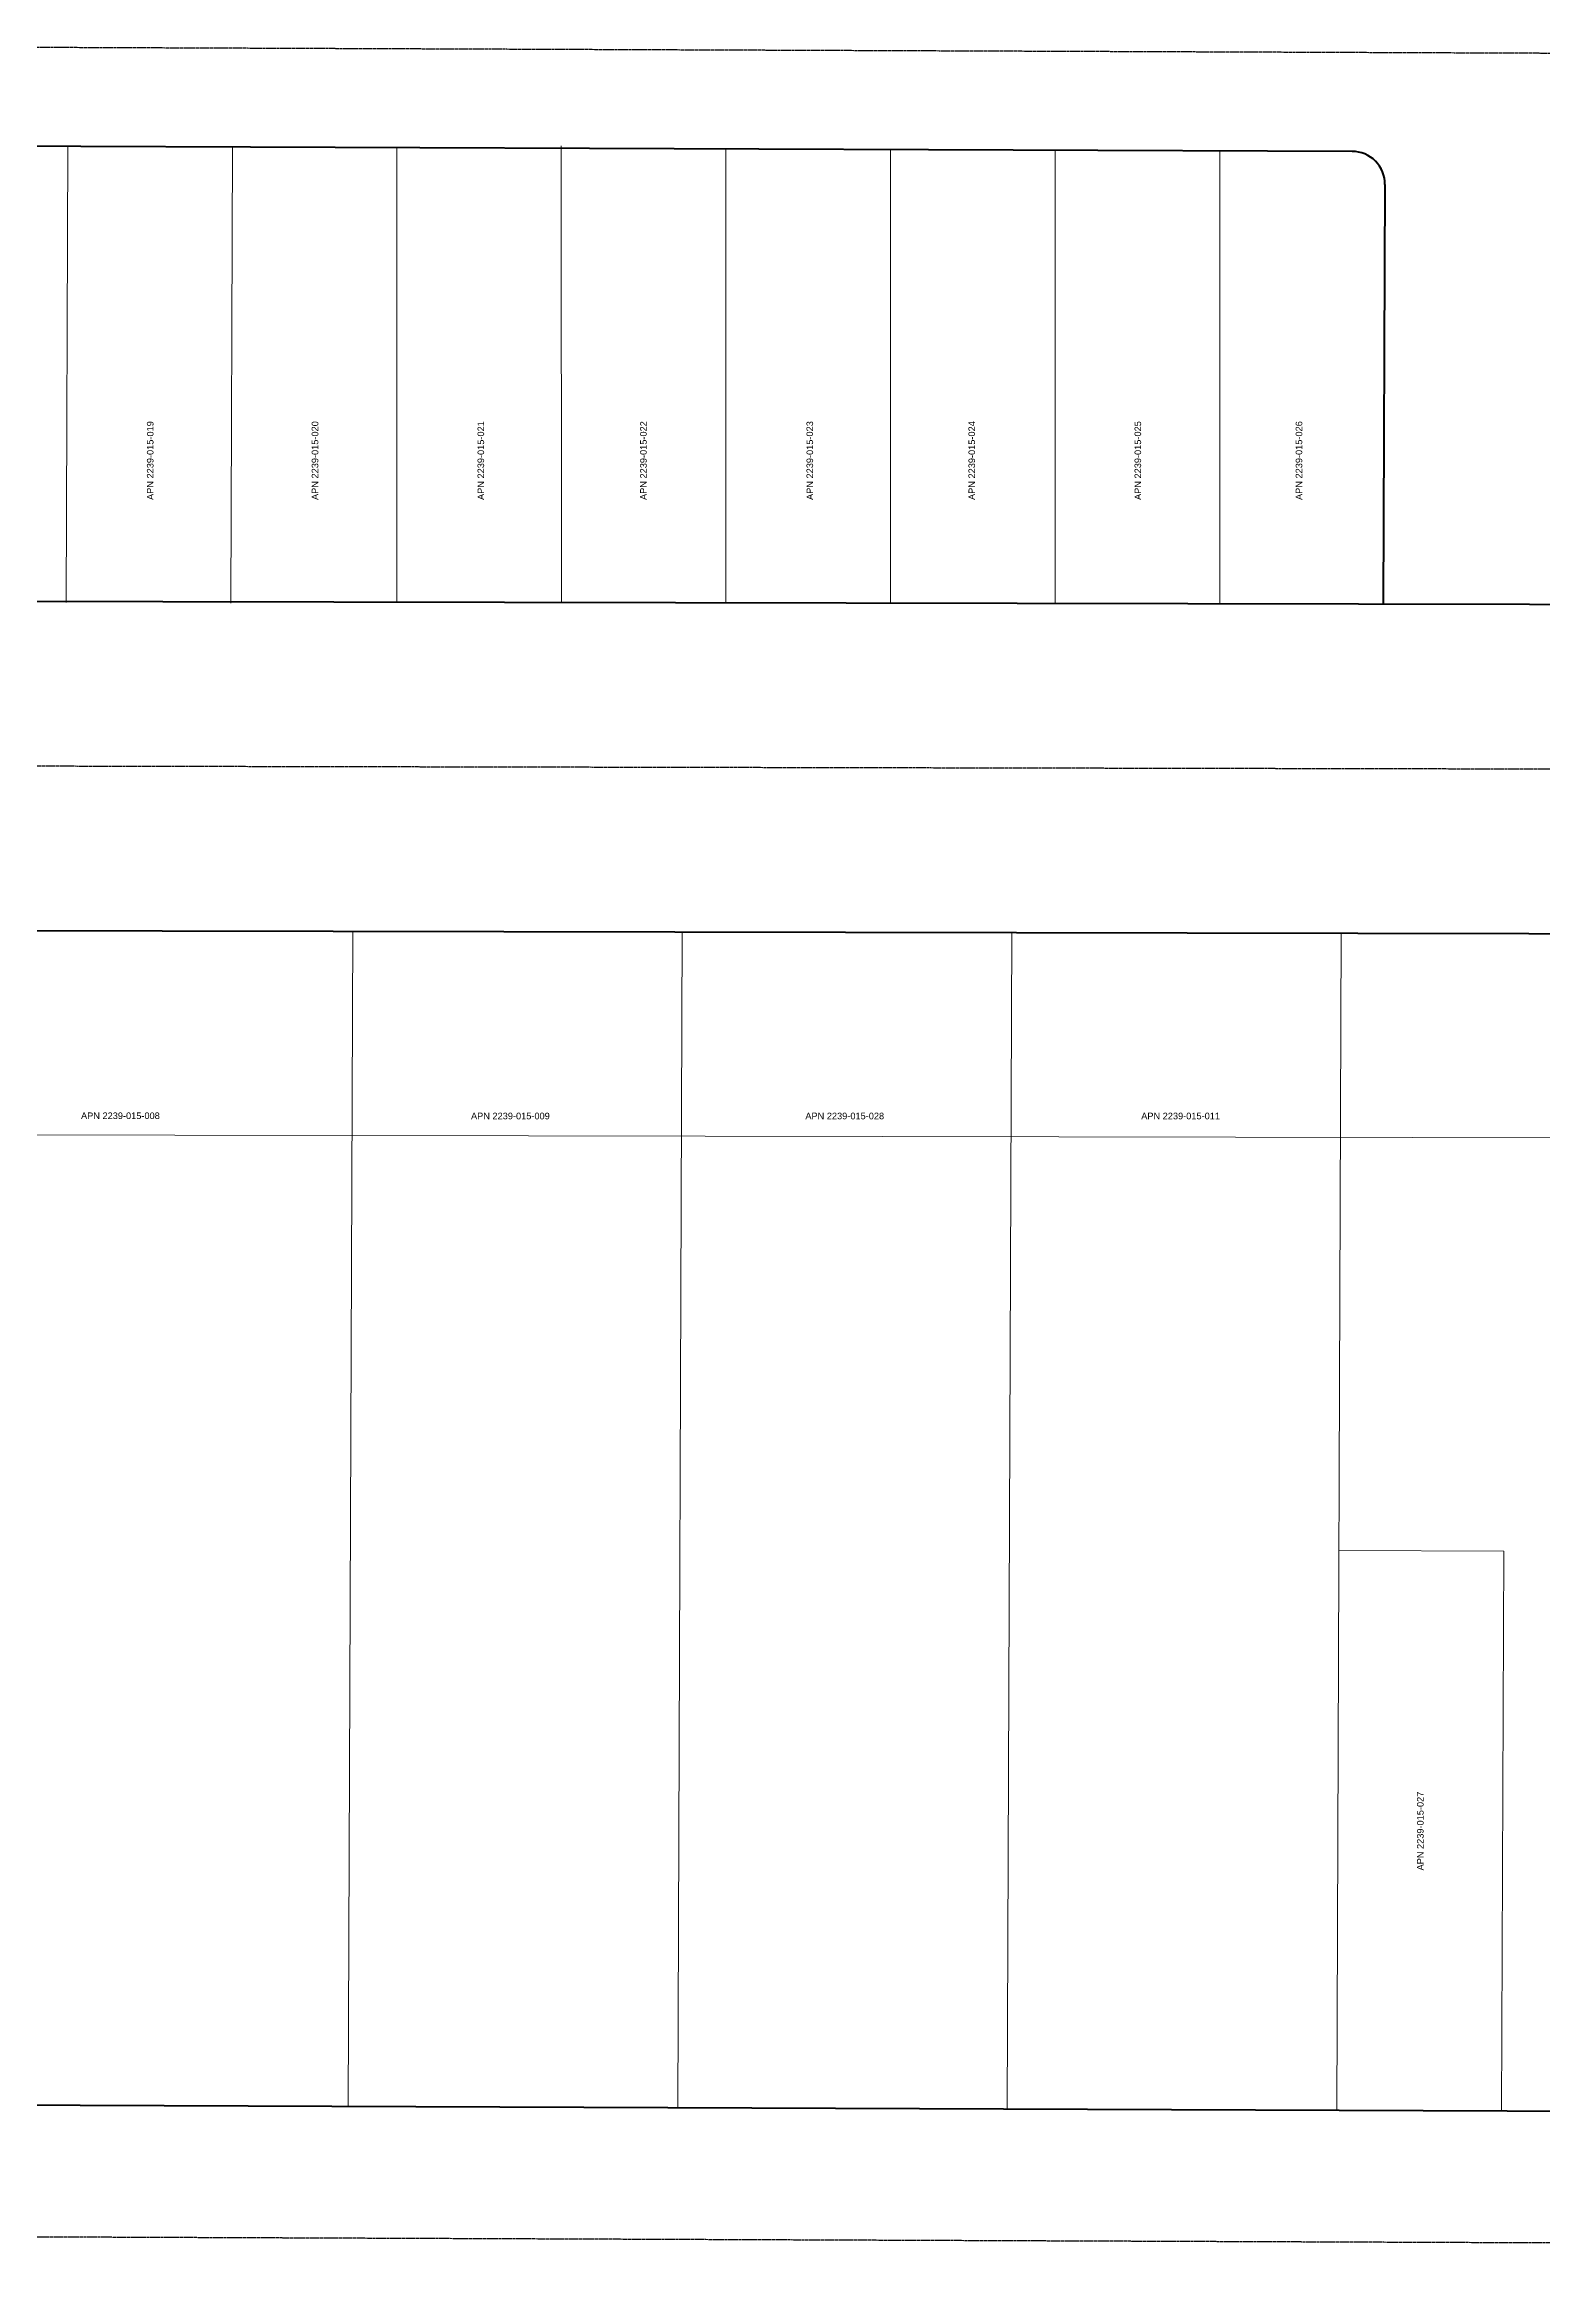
# Model space of a CAD drawing. Header units: feet. Extents: x 6423315 to 6445695, y 1882632 to 1888836.
# Drawn here: x 6428819 to 6429274, y 1887948 to 1888626 of the extents above; entities that cross this region are included whole.
import ezdxf
from ezdxf.enums import TextEntityAlignment as Align

# ---------------------------------------------------------------- set-up
doc = ezdxf.new("R2010")
doc.units = ezdxf.units.FT
doc.header["$MEASUREMENT"] = 0
doc.linetypes.add('CENTER2', pattern=[1.125, 0.75, -0.125, 0.125, -0.125])
for name, color, linetype, lineweight in [('R-PROP-PRCL', 4, 'Continuous', 18), ('R-Row-Authority', 30, 'Continuous', 140), ('R-Row-Misc-Txto', 171, 'Continuous', 5), ('R-Row-Scl', 1, 'CENTER2', 25), ('R-Row-Srow', 6, 'Continuous', 50)]:
    doc.layers.add(name, color=color, linetype=linetype, lineweight=lineweight)
doc.styles.add('G1_1 8_0', font='arial.ttf')

msp = doc.modelspace()

# ---------------------------------------------------------------- linework, layer by layer
at = {"layer": 'R-PROP-PRCL'}
for p, q in [((6428826.37, 1888595.38), (6428825.84, 1888456.92)), ((6428876.37, 1888595.19), (6428875.84, 1888456.73)), ((6428926.19, 1888595), (6428926.2, 1888457.08)), ((6428976.18, 1888595.6), (6428976.19, 1888456.98)), ((6429026.17, 1888594.61), (6429026.18, 1888456.88)), ((6429076.16, 1888594.42), (6429076.17, 1888456.79)), ((6429126.15, 1888594.22), (6429126.16, 1888456.69)), ((6429176.14, 1888594.03), (6429176.15, 1888456.59)), ((6428911.49, 1888000.27), (6428912.84, 1888357.1)), ((6429011.55, 1887999.88), (6429012.89, 1888356.91)), ((6429111.6, 1887999.48), (6429112.94, 1888356.71)), ((6429211.65, 1887999.09), (6429213, 1888356.52)), ((6428631.23, 1888295.66), (6430203.45, 1888292.6)), ((6429212.29, 1888169.09), (6429262.32, 1888168.89)), ((6429261.68, 1887998.89), (6429262.32, 1888168.89))]:
    msp.add_line(p, q, dxfattribs=at)
at = {"layer": 'R-Row-Authority'}
for points in [[(6425954.69, 1888463.21), (6428595.76, 1888457.72), (6430203.76, 1888454.59, -0.000327)], [(6428552.46, 1888357.81), (6428595.55, 1888357.72), (6430203.57, 1888354.59, -0.000327)]]:
    msp.add_lwpolyline(points, format="xyb", dxfattribs=at)
at = {"layer": 'R-Row-Scl'}
for p, q in [((6431237.39, 1888616.04), (6428596.49, 1888626.27)), ((6432086.41, 1887947.79), (6428593.95, 1887961.5))]:
    msp.add_line(p, q, dxfattribs=at)
msp.add_lwpolyline([(6425954.58, 1888413.21), (6428595.65, 1888407.72), (6430203.66, 1888404.59, -0.000327)], format="xyb", dxfattribs=at)
at = {"layer": 'R-Row-Srow'}
for p, q in [((6429216.32, 1888593.87), (6428656.38, 1888596.04)), ((6429226.28, 1888583.83), (6429225.77, 1888456.5)), ((6429914.44, 1887996.32), (6428656.1, 1888001.26))]:
    msp.add_line(p, q, dxfattribs=at)
msp.add_arc((6429216.28, 1888583.87), 10, 359.76955, 89.77812, dxfattribs=at)

# ---------------------------------------------------------------- texts
at = {"layer": 'R-Row-Misc-Txto', "style": 'G1_1 8_0'}
for s, p in [('APN 2239-015-019', (6428852.35, 1888500)), ('APN 2239-015-020', (6428902.39, 1888500)), ('APN 2239-015-021', (6428952.74, 1888500)), ('APN 2239-015-022', (6429002.11, 1888500)), ('APN 2239-015-023', (6429052.63, 1888500)), ('APN 2239-015-024', (6429101.81, 1888500)), ('APN 2239-015-025', (6429152.23, 1888500)), ('APN 2239-015-026', (6429201.15, 1888500))]:
    msp.add_text(s, height=2, rotation=90, dxfattribs=at).set_placement(p, align=Align.CENTER)
msp.add_text('APN 2239-015-008', height=2, dxfattribs=at).set_placement((6428830.35, 1888300.07))
for s, p in [('APN 2239-015-009', (6428960.72, 1888300)), ('APN 2239-015-028', (6429062.24, 1888300)), ('APN 2239-015-011', (6429164.22, 1888300))]:
    msp.add_text(s, height=2, dxfattribs=at).set_placement(p, align=Align.CENTER)
at = {"layer": 'R-Row-Misc-Txto', "style": 'G1_1 8_0', "oblique": 0}
msp.add_text('APN 2239-015-027', height=2, rotation=90, dxfattribs=at).set_placement((6429238, 1888083.89), align=Align.CENTER)

doc.saveas('drawing.dxf')
